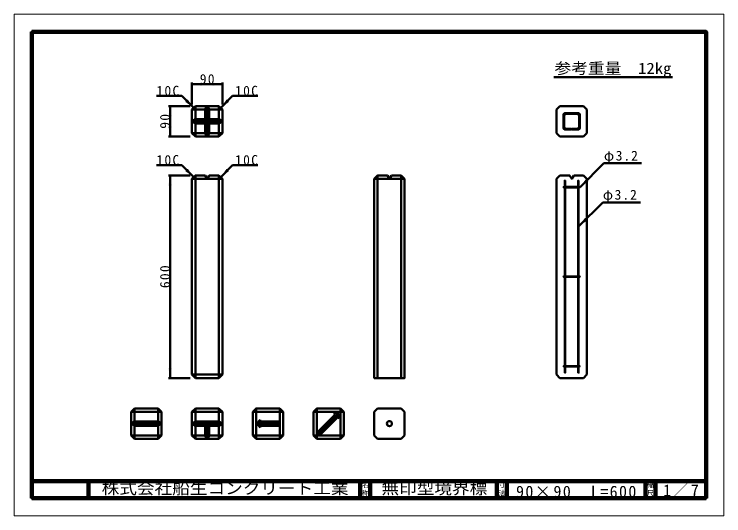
# Model space of a CAD drawing. Units: millimetres, scale not verified, with parts at other scales. Extents: x -2102 to 2102, y -1485 to 1485.
import ezdxf
from ezdxf.enums import TextEntityAlignment as Align

# ---------------------------------------------------------------- set-up
doc = ezdxf.new("R2010")
doc.units = ezdxf.units.MM
doc.header["$LTSCALE"] = 5
doc.layers.add('0-0_V-nasSTD', color=7, linetype='Continuous', lineweight=35)
doc.layers.add('0-1_0', color=7, linetype='Continuous', lineweight=100)
doc.styles.add('ＭＳ ゴシック', font='')
doc.styles.get('ＭＳ ゴシック').set_extended_font_data('MS Gothic')

msp = doc.modelspace()

# ---------------------------------------------------------------- linework, layer by layer
at = {"layer": '0-0_V-nasSTD', "lineweight": 100}
for p, q in [((-1997.5, 1380), (-1997.5, -1380)), ((-1662.5, -1280), (-1662.5, -1380)), ((-52.5, -1280), (-52.5, -1380)), ((7.5, -1280), (7.5, -1380)), ((757.5, -1280), (757.5, -1380)), ((817.5, -1280), (817.5, -1380)), ((1637.5, -1280), (1637.5, -1380)), ((1697.5, -1280), (1697.5, -1380)), ((-1997.5, -1380), (1997.5, -1380))]:
    msp.add_line(p, q, dxfattribs=at)
at = {"layer": '0-0_V-nasSTD', "lineweight": 50}
for p, q in [((-1048.935, 1080.666), (-1048.935, 950.666)), ((-868.935, 1070.666), (-1048.935, 1070.666)), ((-868.935, 1080.666), (-868.935, 950.666)), ((-1259.646, 1001.377), (-1109.646, 1001.377)), ((-1109.646, 1001.377), (-1038.935, 930.666)), ((-808.225, 1001.377), (-878.935, 930.666)), ((-658.225, 1001.377), (-808.225, 1001.377)), ((-1188.935, 940.666), (-1058.935, 940.666)), ((-1178.935, 940.666), (-1178.935, 760.666)), ((-1048.935, 920.666), (-1028.935, 940.666)), ((-888.935, 940.666), (-1028.935, 940.666)), ((-1028.935, 862.666), (-1028.935, 940.666)), ((-958.935, 940.666), (-958.935, 760.666)), ((-888.935, 940.666), (-868.935, 920.666)), ((-888.935, 940.666), (-888.935, 862.666)), ((1111.065, 920.666), (1131.065, 940.666)), ((1271.065, 940.666), (1131.065, 940.666)), ((1271.065, 940.666), (1291.065, 920.666)), ((-1048.935, 920.666), (-1048.935, 780.666)), ((-1048.935, 920.666), (-970.935, 920.666)), ((-970.935, 920.666), (-970.935, 862.666)), ((-946.935, 920.666), (-946.935, 862.666)), ((-946.935, 920.666), (-868.935, 920.666)), ((-868.935, 780.666), (-868.935, 920.666)), ((1111.065, 920.666), (1111.065, 780.666)), ((1291.065, 780.666), (1291.065, 920.666)), ((-868.935, 850.666), (-1048.935, 850.666)), ((-1028.935, 862.666), (-970.935, 862.666)), ((-970.935, 862.666), (-946.935, 838.666)), ((-946.935, 862.666), (-970.935, 838.666)), ((-888.935, 862.666), (-946.935, 862.666)), ((-1028.935, 760.666), (-1028.935, 838.666)), ((-888.935, 838.666), (-946.935, 838.666)), ((-946.935, 780.666), (-946.935, 838.666)), ((-888.935, 838.666), (-888.935, 760.666)), ((-1188.935, 760.666), (-1058.935, 760.666)), ((-1028.935, 760.666), (-1048.935, 780.666)), ((-970.935, 780.666), (-1048.935, 780.666)), ((-1028.935, 760.666), (-888.935, 760.666)), ((-868.935, 780.666), (-946.935, 780.666)), ((-868.935, 780.666), (-888.935, 760.666)), ((1131.065, 760.666), (1111.065, 780.666)), ((1131.065, 760.666), (1271.065, 760.666)), ((1291.065, 780.666), (1271.065, 760.666)), ((-1259.646, 591.377), (-1109.646, 591.377)), ((-1109.646, 591.377), (-1038.935, 520.666)), ((-808.225, 591.377), (-878.935, 520.666)), ((-658.225, 591.377), (-808.225, 591.377)), ((1392.086, 602.088), (1250.665, 460.666)), ((1614.586, 602.088), (1392.086, 602.088)), ((-1188.935, 530.666), (-1058.935, 530.666)), ((-1178.935, 530.666), (-1178.935, -669.334)), ((-1048.935, 510.666), (-1028.935, 530.666)), ((-1048.935, 510.666), (-1048.935, -649.334)), ((-1048.935, 510.666), (-868.935, 510.666)), ((-888.935, 530.666), (-946.935, 530.666)), ((-888.935, 530.666), (-868.935, 510.666)), ((-888.935, -669.334), (-888.935, 530.666)), ((-868.935, -649.334), (-868.935, 510.666)), ((31.065, 510.666), (51.065, 530.666)), ((31.065, 510.666), (211.065, 510.666)), ((191.065, 530.666), (133.065, 530.666)), ((191.065, 530.666), (211.065, 510.666)), ((191.065, -669.334), (191.065, 530.666)), ((1111.065, 510.666), (1131.065, 530.666)), ((1111.065, 510.666), (1111.065, -649.334)), ((1271.065, 530.666), (1213.065, 530.666)), ((1271.065, 530.666), (1291.065, 510.666)), ((1291.065, -649.334), (1291.065, 510.666)), ((1385.686, 370.773), (1244.265, 229.351)), ((1608.186, 370.773), (1385.686, 370.773)), ((-1188.935, -669.334), (-1058.935, -669.334)), ((-1028.935, -669.334), (-1048.935, -649.334)), ((-1048.935, -649.334), (-868.935, -649.334)), ((-1028.935, -669.334), (-888.935, -669.334)), ((-888.935, -669.334), (-868.935, -649.334)), ((1131.065, -669.334), (1111.065, -649.334)), ((1131.065, -669.334), (1271.065, -669.334)), ((1271.065, -669.334), (1291.065, -649.334)), ((-1408.935, -869.334), (-1388.935, -849.334)), ((-1408.935, -869.334), (-1408.935, -1009.334)), ((-1408.935, -869.334), (-1228.935, -869.334)), ((-1248.935, -849.334), (-1388.935, -849.334)), ((-1388.935, -927.334), (-1388.935, -849.334)), ((-1248.935, -849.334), (-1228.935, -869.334)), ((-1248.935, -849.334), (-1248.935, -927.334)), ((-1228.935, -1009.334), (-1228.935, -869.334)), ((-1048.935, -869.334), (-1028.935, -849.334)), ((-1048.935, -869.334), (-1048.935, -1009.334)), ((-1048.935, -869.334), (-868.935, -869.334)), ((-888.935, -849.334), (-1028.935, -849.334)), ((-1028.935, -927.334), (-1028.935, -849.334)), ((-888.935, -849.334), (-868.935, -869.334)), ((-888.935, -849.334), (-888.935, -927.334)), ((-868.935, -1009.334), (-868.935, -869.334)), ((-688.935, -869.334), (-688.935, -1009.334)), ((-508.935, -869.334), (-688.935, -869.334)), ((-528.935, -849.334), (-668.935, -849.334)), ((-528.935, -849.334), (-508.935, -869.334)), ((-528.935, -849.334), (-528.935, -1029.334)), ((-508.935, -1009.334), (-508.935, -869.334)), ((-328.935, -869.334), (-328.935, -1009.334)), ((-148.935, -869.334), (-328.935, -869.334)), ((-168.935, -849.334), (-308.935, -849.334)), ((-178.831, -879.23), (-290.554, -990.952)), ((-208.53, -877.815), (-201.459, -884.886)), ((-178.831, -879.23), (-208.53, -877.815)), ((-178.831, -879.23), (-203.205, -881.206)), ((-203.205, -881.206), (-201.459, -884.886)), ((-178.831, -879.23), (-180.808, -903.603)), ((-178.831, -879.23), (-177.417, -908.928)), ((-168.935, -849.334), (-148.935, -869.334)), ((-168.935, -849.334), (-168.935, -1029.334)), ((-148.935, -1009.334), (-148.935, -869.334)), ((31.065, -869.334), (51.065, -849.334)), ((31.065, -869.334), (31.065, -1009.334)), ((191.065, -849.334), (51.065, -849.334)), ((191.065, -849.334), (211.065, -869.334)), ((211.065, -1009.334), (211.065, -869.334)), ((-663.935, -939.334), (-643.935, -917.334)), ((-663.935, -939.334), (-645.303, -923.496)), ((-645.303, -923.496), (-643.935, -927.334)), ((-643.935, -927.334), (-643.935, -917.334)), ((-307.525, -990.952), (-201.459, -884.886)), ((-290.554, -1007.923), (-184.488, -901.857)), ((-184.488, -901.857), (-177.417, -908.928)), ((-180.808, -903.603), (-184.488, -901.857)), ((-1228.935, -939.334), (-1408.935, -939.334)), ((-1388.935, -927.334), (-1248.935, -927.334)), ((-1388.935, -951.334), (-1248.935, -951.334)), ((-1388.935, -1029.334), (-1388.935, -951.334)), ((-1248.935, -951.334), (-1248.935, -1029.334)), ((-868.935, -939.334), (-1048.935, -939.334)), ((-1028.935, -927.334), (-888.935, -927.334)), ((-1028.935, -1029.334), (-1028.935, -951.334)), ((-1028.935, -951.334), (-970.935, -951.334)), ((-970.935, -951.334), (-970.935, -1009.334)), ((-958.935, -939.334), (-958.935, -1029.334)), ((-946.935, -1009.334), (-946.935, -951.334)), ((-946.935, -951.334), (-888.935, -951.334)), ((-888.935, -951.334), (-888.935, -1029.334)), ((-663.935, -939.334), (-545.935, -939.334)), ((-663.935, -939.334), (-643.935, -961.334)), ((-663.935, -939.334), (-645.303, -955.171)), ((-645.303, -955.171), (-643.935, -951.334)), ((-533.935, -927.334), (-643.935, -927.334)), ((-533.935, -951.334), (-643.935, -951.334)), ((-643.935, -961.334), (-643.935, -951.334)), ((-533.935, -927.334), (-533.935, -951.334)), ((-290.554, -1007.923), (-307.525, -990.952)), ((-1388.935, -1029.334), (-1408.935, -1009.334)), ((-1228.935, -1009.334), (-1408.935, -1009.334)), ((-1388.935, -1029.334), (-1248.935, -1029.334)), ((-1228.935, -1009.334), (-1248.935, -1029.334)), ((-1028.935, -1029.334), (-1048.935, -1009.334)), ((-970.935, -1009.334), (-1048.935, -1009.334)), ((-1028.935, -1029.334), (-888.935, -1029.334)), ((-868.935, -1009.334), (-946.935, -1009.334)), ((-868.935, -1009.334), (-888.935, -1029.334)), ((-668.935, -1029.334), (-688.935, -1009.334)), ((-508.935, -1009.334), (-688.935, -1009.334)), ((-668.935, -1029.334), (-528.935, -1029.334)), ((-508.935, -1009.334), (-528.935, -1029.334)), ((-308.935, -1029.334), (-328.935, -1009.334)), ((-148.935, -1009.334), (-328.935, -1009.334)), ((-308.935, -1029.334), (-168.935, -1029.334)), ((-148.935, -1009.334), (-168.935, -1029.334)), ((51.065, -1029.334), (31.065, -1009.334)), ((51.065, -1029.334), (191.065, -1029.334)), ((211.065, -1009.334), (191.065, -1029.334))]:
    msp.add_line(p, q, dxfattribs=at)
at = {"layer": '0-0_V-nasSTD'}
for p, q in [((1151.465, 810.666), (1151.465, 890.666)), ((1151.465, 890.666), (1151.465, 810.666)), ((1154.566, 897.732), (1159.103, 893.195)), ((1157.865, 810.666), (1157.865, 890.666)), ((1157.865, 810.666), (1157.865, 890.666)), ((1159.033, 888.194), (1163.537, 892.698)), ((1241.065, 900.266), (1161.065, 900.266)), ((1241.065, 900.266), (1161.065, 900.266)), ((1241.065, 893.866), (1161.065, 893.866)), ((1161.065, 893.866), (1241.065, 893.866)), ((1173.244, 900.266), (1179.644, 893.866)), ((1194.458, 900.266), (1200.858, 893.866)), ((1215.671, 900.266), (1222.071, 893.866)), ((1236.884, 900.266), (1250.665, 886.486)), ((1244.265, 890.666), (1244.265, 810.666)), ((1244.265, 890.666), (1244.265, 810.666)), ((1250.665, 810.666), (1250.665, 890.666)), ((1250.665, 810.666), (1250.665, 890.666)), ((1151.465, 879.62), (1157.865, 873.22)), ((1151.465, 858.406), (1157.865, 852.006)), ((1244.265, 871.673), (1250.665, 865.273)), ((1244.265, 850.459), (1250.665, 844.059)), ((1151.465, 837.193), (1157.865, 830.793)), ((1151.465, 815.98), (1158.196, 809.249)), ((1159.647, 807.797), (1166.378, 801.066)), ((1161.065, 807.466), (1199.065, 807.466)), ((1199.065, 801.066), (1161.065, 801.066)), ((1181.192, 807.466), (1187.592, 801.066)), ((1199.065, 807.466), (1199.065, 801.066)), ((1203.065, 807.466), (1203.065, 801.066)), ((1203.065, 807.466), (1241.065, 807.466)), ((1203.065, 806.806), (1208.805, 801.066)), ((1241.065, 801.066), (1203.065, 801.066)), ((1223.618, 807.466), (1230.018, 801.066)), ((1244.265, 829.246), (1250.665, 822.846)), ((1247.465, 463.866), (1154.665, 463.866)), ((1154.665, 463.866), (1247.465, 463.866)), ((1157.807, 463.866), (1164.207, 457.466)), ((1157.865, 500.666), (1157.865, 463.866)), ((1164.265, 500.666), (1157.865, 500.666)), ((1157.865, 498.827), (1159.704, 500.666)), ((1157.865, 477.614), (1164.265, 484.014)), ((1164.265, 500.666), (1164.265, 463.866)), ((1179.02, 463.866), (1185.42, 457.466)), ((1200.233, 463.866), (1206.633, 457.466)), ((1221.446, 463.866), (1227.846, 457.466)), ((1237.865, 500.666), (1237.865, 463.866)), ((1244.265, 500.666), (1237.865, 500.666)), ((1237.865, 493.974), (1244.265, 500.374)), ((1237.865, 472.761), (1244.265, 479.161)), ((1242.659, 463.866), (1248.778, 457.748)), ((1244.265, 463.866), (1244.265, 500.666)), ((1247.465, 457.466), (1154.665, 457.466)), ((1247.465, 457.466), (1154.665, 457.466)), ((1157.865, -66.134), (1157.865, 457.466)), ((1157.865, 456.401), (1158.931, 457.466)), ((1157.865, 435.187), (1164.265, 441.587)), ((1164.265, 457.466), (1164.265, -66.134)), ((1244.265, 457.466), (1237.865, 457.466)), ((1237.865, 457.466), (1237.865, -66.134)), ((1237.865, 451.548), (1243.783, 457.466)), ((1237.865, 430.335), (1244.265, 436.735)), ((1244.265, -66.134), (1244.265, 457.466)), ((1157.865, 413.974), (1164.265, 420.374)), ((1157.865, 392.761), (1164.265, 399.161)), ((1237.865, 409.121), (1244.265, 415.521)), ((1237.865, 387.908), (1244.265, 394.308)), ((1157.865, 371.548), (1164.265, 377.948)), ((1157.865, 350.335), (1164.265, 356.735)), ((1237.865, 366.695), (1244.265, 373.095)), ((1237.865, 345.482), (1244.265, 351.882)), ((1157.865, 329.121), (1164.265, 335.521)), ((1157.865, 307.908), (1164.265, 314.308)), ((1237.865, 324.268), (1244.265, 330.668)), ((1237.865, 303.055), (1244.265, 309.455)), ((1157.865, 286.695), (1164.265, 293.095)), ((1157.865, 265.482), (1164.265, 271.882)), ((1237.865, 281.842), (1244.265, 288.242)), ((1237.865, 260.629), (1244.265, 267.029)), ((1157.865, 244.268), (1164.265, 250.668)), ((1157.865, 223.055), (1164.265, 229.455)), ((1237.865, 239.416), (1244.265, 245.816)), ((1237.865, 218.202), (1244.265, 224.602)), ((1157.865, 201.842), (1164.265, 208.242)), ((1157.865, 180.629), (1164.265, 187.029)), ((1237.865, 196.989), (1244.265, 203.389)), ((1237.865, 175.776), (1244.265, 182.176)), ((1157.865, 159.416), (1164.265, 165.816)), ((1157.865, 138.202), (1164.265, 144.602)), ((1237.865, 154.563), (1244.265, 160.963)), ((1237.865, 133.35), (1244.265, 139.75)), ((1157.865, 116.989), (1164.265, 123.389)), ((1157.865, 95.776), (1164.265, 102.176)), ((1237.865, 112.136), (1244.265, 118.536)), ((1237.865, 90.923), (1244.265, 97.323)), ((1157.865, 74.563), (1164.265, 80.963)), ((1157.865, 53.35), (1164.265, 59.75)), ((1237.865, 69.71), (1244.265, 76.11)), ((1237.865, 48.497), (1244.265, 54.897)), ((1157.865, 32.136), (1164.265, 38.536)), ((1157.865, 10.923), (1164.265, 17.323)), ((1237.865, 27.284), (1244.265, 33.684)), ((1237.865, 6.07), (1244.265, 12.47)), ((1157.865, -10.29), (1164.265, -3.89)), ((1157.865, -31.503), (1164.265, -25.103)), ((1237.865, -15.143), (1244.265, -8.743)), ((1237.865, -36.356), (1244.265, -29.956)), ((1247.465, -66.134), (1154.665, -66.134)), ((1154.665, -66.134), (1247.465, -66.134)), ((1247.465, -72.534), (1154.665, -72.534)), ((1247.465, -72.534), (1154.665, -72.534)), ((1157.477, -66.134), (1163.877, -72.534)), ((1157.865, -52.716), (1164.265, -46.316)), ((1157.865, -72.534), (1157.865, -596.134)), ((1157.865, -73.93), (1159.261, -72.534)), ((1164.265, -596.134), (1164.265, -72.534)), ((1178.69, -66.134), (1185.09, -72.534)), ((1199.903, -66.134), (1206.303, -72.534)), ((1221.116, -66.134), (1227.516, -72.534)), ((1237.865, -57.569), (1244.265, -51.169)), ((1237.865, -66.134), (1244.265, -66.134)), ((1237.865, -72.534), (1237.865, -596.134)), ((1237.865, -78.782), (1244.113, -72.534)), ((1242.329, -66.134), (1248.542, -72.347)), ((1244.265, -596.134), (1244.265, -72.534)), ((1157.865, -95.143), (1164.265, -88.743)), ((1157.865, -116.356), (1164.265, -109.956)), ((1237.865, -99.996), (1244.265, -93.596)), ((1237.865, -121.209), (1244.265, -114.809)), ((1157.865, -137.569), (1164.265, -131.169)), ((1157.865, -158.782), (1164.265, -152.382)), ((1237.865, -142.422), (1244.265, -136.022)), ((1237.865, -163.635), (1244.265, -157.235)), ((1157.865, -179.996), (1164.265, -173.596)), ((1157.865, -201.209), (1164.265, -194.809)), ((1237.865, -184.848), (1244.265, -178.448)), ((1237.865, -206.062), (1244.265, -199.662)), ((1157.865, -222.422), (1164.265, -216.022)), ((1157.865, -243.635), (1164.265, -237.235)), ((1237.865, -227.275), (1244.265, -220.875)), ((1237.865, -248.488), (1244.265, -242.088)), ((1157.865, -264.848), (1164.265, -258.448)), ((1157.865, -286.062), (1164.265, -279.662)), ((1237.865, -269.701), (1244.265, -263.301)), ((1237.865, -290.914), (1244.265, -284.514)), ((1157.865, -307.275), (1164.265, -300.875)), ((1157.865, -328.488), (1164.265, -322.088)), ((1237.865, -312.128), (1244.265, -305.728)), ((1237.865, -333.341), (1244.265, -326.941)), ((1157.865, -349.701), (1164.265, -343.301)), ((1157.865, -370.914), (1164.265, -364.514)), ((1237.865, -354.554), (1244.265, -348.154)), ((1237.865, -375.767), (1244.265, -369.367)), ((1157.865, -392.128), (1164.265, -385.728)), ((1157.865, -413.341), (1164.265, -406.941)), ((1237.865, -396.98), (1244.265, -390.58)), ((1237.865, -418.194), (1244.265, -411.794)), ((1157.865, -434.554), (1164.265, -428.154)), ((1157.865, -455.767), (1164.265, -449.367)), ((1237.865, -439.407), (1244.265, -433.007)), ((1237.865, -460.62), (1244.265, -454.22)), ((1157.865, -476.98), (1164.265, -470.58)), ((1157.865, -498.194), (1164.265, -491.794)), ((1237.865, -481.833), (1244.265, -475.433)), ((1237.865, -503.046), (1244.265, -496.646)), ((1157.865, -519.407), (1164.265, -513.007)), ((1157.865, -540.62), (1164.265, -534.22)), ((1237.865, -524.26), (1244.265, -517.86)), ((1237.865, -545.473), (1244.265, -539.073)), ((1157.865, -561.833), (1164.265, -555.433)), ((1157.865, -583.046), (1164.265, -576.646)), ((1237.865, -566.686), (1244.265, -560.286)), ((1237.865, -587.899), (1244.265, -581.499)), ((1247.465, -596.134), (1154.665, -596.134)), ((1154.665, -596.134), (1247.465, -596.134)), ((1247.465, -602.534), (1154.665, -602.534)), ((1247.465, -602.534), (1154.665, -602.534)), ((1157.146, -596.134), (1163.546, -602.534)), ((1157.865, -602.534), (1157.865, -639.334)), ((1157.865, -604.26), (1159.591, -602.534)), ((1157.865, -625.473), (1164.265, -619.073)), ((1164.265, -639.334), (1164.265, -602.534)), ((1178.36, -596.134), (1184.76, -602.534)), ((1199.573, -596.134), (1205.973, -602.534)), ((1220.786, -596.134), (1227.186, -602.534)), ((1237.865, -602.534), (1237.865, -639.334)), ((1237.865, -609.112), (1244.265, -602.712)), ((1237.865, -630.326), (1244.265, -623.926)), ((1241.999, -596.134), (1248.291, -602.425)), ((1244.265, -639.334), (1244.265, -602.534)), ((1164.265, -639.334), (1157.865, -639.334)), ((1244.265, -639.334), (1237.865, -639.334))]:
    msp.add_line(p, q, dxfattribs=at)
at = {"layer": '0-0_V-nasSTD', "lineweight": 18}
for points in [[(-2102.5, -1485), (-2102.5, 1485), (2102.5, 1485), (2102.5, -1485)], [(-2002.5, -1385), (-2002.5, 1385), (2002.5, 1385), (2002.5, -1385)]]:
    msp.add_lwpolyline(points, close=True, dxfattribs=at)
at = {"layer": '0-0_V-nasSTD', "lineweight": 100}
msp.add_lwpolyline([(1997.5, -1380), (1997.5, 1380), (-1997.5, 1380)], dxfattribs=at)
at = {"layer": '0-0_V-nasSTD', "lineweight": 50}
for points in [[(-970.935, 920.666), (-958.935, 940.666), (-946.935, 920.666)], [(-1028.935, 862.666), (-1048.935, 850.666), (-1028.935, 838.666)], [(-888.935, 862.666), (-868.935, 850.666), (-888.935, 838.666)], [(-1028.935, 838.666), (-970.935, 838.666), (-970.935, 780.666)], [(-970.935, 780.666), (-958.935, 760.666), (-946.935, 780.666)], [(-1028.935, -669.334), (-1028.935, 530.666), (-970.935, 530.666), (-958.935, 510.666), (-946.935, 530.666)], [(31.065, 510.666), (31.065, -669.334), (211.065, -669.334), (211.065, 510.666)], [(51.065, -669.334), (51.065, 530.666), (109.065, 530.666), (121.065, 510.666), (133.065, 530.666)], [(1131.065, 530.666), (1189.065, 530.666), (1201.065, 510.666), (1213.065, 530.666)], [(-688.935, -869.334), (-668.935, -849.334), (-668.935, -1029.334)], [(-328.935, -869.334), (-308.935, -849.334), (-308.935, -1029.334)], [(-1388.935, -927.334), (-1408.935, -939.334), (-1388.935, -951.334)], [(-1248.935, -927.334), (-1228.935, -939.334), (-1248.935, -951.334)], [(-1028.935, -927.334), (-1048.935, -939.334), (-1028.935, -951.334)], [(-970.935, -951.334), (-958.935, -939.334), (-946.935, -951.334)], [(-888.935, -927.334), (-868.935, -939.334), (-888.935, -951.334)], [(-533.935, -927.334), (-545.935, -939.334), (-533.935, -951.334)], [(-290.554, -1007.923), (-290.554, -990.952), (-307.525, -990.952)], [(-970.935, -1009.334), (-958.935, -1029.334), (-946.935, -1009.334)]]:
    msp.add_lwpolyline(points, dxfattribs=at)
at = {"layer": '0-0_V-nasSTD'}
for points in [[(1161.065, 801.066), (1199.065, 801.066), (1199.065, 807.466), (1161.065, 807.466)], [(1241.065, 807.466), (1203.065, 807.466), (1203.065, 801.066), (1241.065, 801.066)], [(1239.103, 813.195), (1243.593, 808.705), (1243.593, 808.705), (1248.13, 804.167)]]:
    msp.add_lwpolyline(points, dxfattribs=at)
for points in [[(1164.265, 500.666), (1157.865, 500.666), (1157.865, 463.866), (1164.265, 463.866)], [(1244.265, 500.666), (1237.865, 500.666), (1237.865, 463.866), (1244.265, 463.866)], [(1157.865, -66.134), (1164.265, -66.134), (1164.265, 457.466), (1157.865, 457.466)], [(1244.265, 457.466), (1237.865, 457.466), (1237.865, -66.134), (1244.265, -66.134)], [(1164.265, -72.534), (1157.865, -72.534), (1157.865, -596.134), (1164.265, -596.134)], [(1237.865, -596.134), (1244.265, -596.134), (1244.265, -72.534), (1237.865, -72.534)], [(1157.865, -639.334), (1164.265, -639.334), (1164.265, -602.534), (1157.865, -602.534)], [(1237.865, -639.334), (1244.265, -639.334), (1244.265, -602.534), (1237.865, -602.534)]]:
    msp.add_lwpolyline(points, close=True, dxfattribs=at)
for centre in [(1161.065, 890.666), (1241.065, 890.666), (1161.065, 810.666), (1241.065, 810.666)]:
    msp.add_circle(centre, 3.2, dxfattribs=at)
at = {"layer": '0-0_V-nasSTD', "lineweight": 50}
msp.add_circle((121.065, -939.334), 15, dxfattribs=at)
at = {"layer": '0-0_V-nasSTD'}
for centre, radius, start, end in [((1161.065, 890.666), 9.6, 90, 180), ((1161.065, 890.666), 9.6, 90, 180), ((1161.065, 890.666), 3.2, 90, 180), ((1161.065, 890.666), 3.2, 90, 180), ((1161.065, 890.666), 3.2, 180, 90), ((1161.065, 890.666), 3.2, 90, 180), ((1241.065, 890.666), 3.2, 90, 0), ((1241.065, 890.666), 9.6, 0, 90), ((1241.065, 890.666), 9.6, 0, 90), ((1241.065, 890.666), 3.2, 0, 90), ((1241.065, 890.666), 3.2, 0, 90), ((1241.065, 890.666), 3.2, 0, 90), ((1161.065, 810.666), 9.6, 180, 270), ((1161.065, 810.666), 9.6, 180, 270), ((1161.065, 810.666), 3.2, 270, 180), ((1161.065, 810.666), 3.2, 180, 270), ((1161.065, 810.666), 3.2, 180, 270), ((1161.065, 810.666), 3.2, 180, 270), ((1241.065, 810.666), 3.2, 0, 270), ((1241.065, 810.666), 3.2, 0, 270), ((1241.065, 810.666), 3.2, 270, 0), ((1241.065, 810.666), 9.6, 270, 0), ((1241.065, 810.666), 3.2, 270, 0), ((1241.065, 810.666), 9.6, 270, 0), ((1241.065, 810.666), 3.2, 270, 0), ((1241.065, 810.666), 3.2, 270, 0), ((1154.665, 460.666), 3.2, 90, 270), ((1154.665, 460.666), 3.2, 90, 270), ((1247.465, 460.666), 3.2, 270, 90), ((1247.465, 460.666), 3.2, 270, 90), ((1154.665, -69.334), 3.2, 90, 270), ((1154.665, -69.334), 3.2, 90, 270), ((1247.465, -69.334), 3.2, 270, 90), ((1247.465, -69.334), 3.2, 270, 90), ((1154.665, -599.334), 3.2, 90, 270), ((1154.665, -599.334), 3.2, 90, 270), ((1247.465, -599.334), 3.2, 270, 90), ((1247.465, -599.334), 3.2, 270, 90)]:
    msp.add_arc(centre, radius, start, end, dxfattribs=at)
for points in [[(-1048.935, 1070.666), (-988.935, 1060.666), (-988.935, 1080.666)], [(-928.935, 1060.666), (-928.935, 1080.666), (-868.935, 1070.666)], [(-1088.433, 966.022), (-1074.291, 980.164), (-1038.935, 930.666)], [(-878.935, 930.666), (-843.58, 980.164), (-829.438, 966.022)], [(-1188.935, 880.666), (-1178.935, 940.666), (-1168.935, 880.666)], [(-1188.935, 820.666), (-1178.935, 760.666), (-1168.935, 820.666)], [(-1088.433, 556.022), (-1074.291, 570.164), (-1038.935, 520.666)], [(-878.935, 520.666), (-843.58, 570.164), (-829.438, 556.022)], [(-1188.935, 470.666), (-1178.935, 530.666), (-1168.935, 470.666)], [(1250.665, 460.666), (1286.02, 510.164), (1300.162, 496.022)], [(1244.265, 229.351), (1279.62, 278.849), (1293.762, 264.707)], [(-1188.935, -609.334), (-1178.935, -669.334), (-1168.935, -609.334)]]:
    msp.add_solid(points, dxfattribs=at)
at = {"layer": '0-1_0', "lineweight": 50}
msp.add_line((1095.5, 1111.753), (1797.5, 1111.753), dxfattribs=at)
at = {"layer": '0-1_0'}
msp.add_line((-1997.5, -1280), (1997.5, -1280), dxfattribs=at)

# ---------------------------------------------------------------- texts
at = {"layer": '0-0_V-nasSTD', "style": 'ＭＳ ゴシック', "width": 1.1}
for s, height, p in [('参考重量\u300012kg', 65.98, (1099.5, 1111.753)), ('株式会社船生コンクリート工業', 69.65, (-1584.221, -1377.45)), ('無印型境界標', 69.65, (73.75, -1377.53))]:
    msp.add_text(s, height=height, dxfattribs=at).set_placement(p, align=Align.BOTTOM_LEFT)
at = {"layer": '0-0_V-nasSTD', "style": 'ＭＳ ゴシック'}
for s, p in [('名', (-43.518, -1326.001)), ('寸', (766.482, -1326.001)), ('縮', (1646.482, -1326.001)), ('称', (-43.524, -1375.99)), ('法', (766.476, -1375.99)), ('尺', (1646.476, -1375.99))]:
    msp.add_text(s, height=30.79, dxfattribs=at).set_placement(p, align=Align.BOTTOM_LEFT)
at = {"layer": '0-0_V-nasSTD', "attachment_point": 7, "style": 'ＭＳ ゴシック'}
for s, insert, char_height in [('\\T1.19;90', (-1002.685, 1070.666), 58.65), ('\\T1.19;10C', (-1259.646, 1001.377), 58.65), ('\\T1.19;10C', (-793.225, 1001.377), 58.65), ('\\T1.15;φ3.2', (1392.086, 602.088), 58.65), ('\\T1.19;10C', (-1259.646, 591.377), 58.65), ('\\T1.19;10C', (-793.225, 591.377), 58.65), ('\\T1.15;φ3.2', (1385.686, 370.773), 58.65), ('\\T1.15;1／7', (1743.021, -1377.418), 69.65), ('\\T1.17;90×90\u3000L=600', (871.25, -1377.492), 69.65)]:
    msp.add_mtext(s, dxfattribs=dict(at, insert=insert, char_height=char_height))
at = {"layer": '0-0_V-nasSTD', "char_height": 58.65, "attachment_point": 7, "rotation": 90, "style": 'ＭＳ ゴシック'}
for s, insert in [('\\T1.19;90', (-1178.935, 806.916)), ('\\T1.19;600', (-1178.935, -136.834))]:
    msp.add_mtext(s, dxfattribs=dict(at, insert=insert))

doc.saveas('drawing.dxf')
